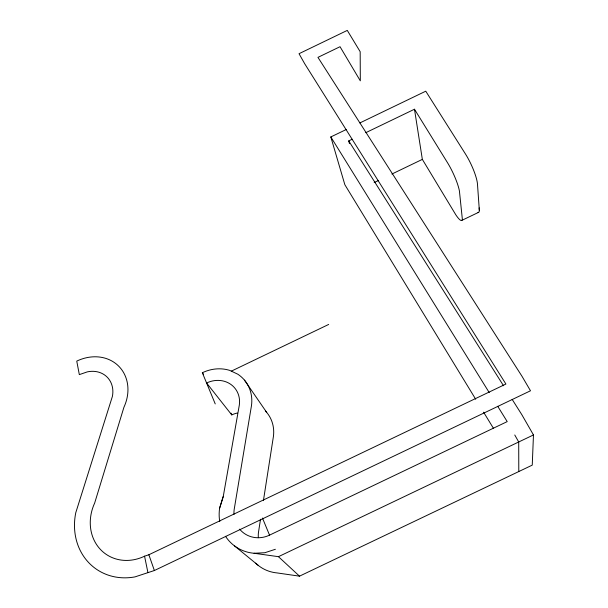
<?xml version="1.0" encoding="UTF-8"?>
<svg xmlns="http://www.w3.org/2000/svg" width="608" height="608" viewBox="0 0 608 608"><rect width="100%" height="100%" fill="white"/><g stroke="black" fill="none" stroke-linecap="round" stroke-linejoin="round"><path stroke-width="0.91" d="M512.156 399.388L521.801 414.641L533.467 434.94L532.251 465.128L299.501 576.164L277.104 572.926A38.859 36.883 -57.4 0 1 259.031 566.01L234.437 545.832M260.513 519.262L258.484 532.304A24.594 23.34 -57.4 0 0 258.362 537.715M263.416 500.635L273.433 436.362A34.77 31.867 -41.3 0 0 265.506 411.099M219.754 521.58A42.438 39.816 -52.6 0 1 219.61 508.204L223.258 496.455L239.316 405.118A25.224 22.686 -39.7 0 0 206.591 383.01L231.77 414.922A23.18 21.242 -41.3 0 1 237.363 413.03M219.61 508.204L223.258 496.455M475.699 399.236L344.85 184.718L330.82 136.944L346.218 129.527M359.898 122.93L425.76 91.192L465.53 154.105A23.271 4.993 65.1 0 1 477.485 184.186L479.347 210.505M349.448 143.602L348.726 140.904L352.138 139.255M365.803 132.673L414.481 109.227L447.541 162.754A23.264 4.545 65 0 1 459.42 191.003L462.331 219.04A19.707 3.701 64.7 0 1 455.825 214.829L422.347 159.387L414.481 109.227M374.178 182.56L378.404 180.53M391.924 174.025L422.347 159.387M461.738 220.43L478.648 212.314M231.329 371.146L328.692 324.436M147.934 572.637L144.56 556.176L148.861 554.754L505.909 384.051L304.707 63.764L299.03 53.702L347.282 30.4L360.179 51.703L360.316 80.856L340.032 46.71L317.954 57.372L522.029 376.344L530.503 390.777L154.379 570.524L134.999 576.886A61.636 54.462 -54.9 0 1 75.78 512.681L112.389 396.424A26.091 22.177 -44.7 0 0 87.309 371.876L79.329 374.619L76.752 361.099A42.142 35.826 -44.7 0 1 118.416 365.887A42.142 35.826 -44.7 0 1 123.926 407.261L94.65 503.09A44.308 39.148 -54.9 0 0 100.358 549.381A44.308 39.148 -54.9 0 0 144.567 556.191M239.613 529.15A26.858 25.194 -52.6 0 0 269.534 535.139L507.209 421.61L497.716 406.288M225.515 536.294A42.438 39.816 -52.6 0 0 254.053 553.265L278.441 556.677L533.467 434.94M275.386 549.282L264.883 552.718L254.053 553.265M278.441 556.677L299.501 576.164M233.974 514.429A26.858 25.194 -52.6 0 1 234.209 509.299L251.461 405.718A37.84 34.04 -39.7 0 0 237.842 374.232L229.756 370.401A37.84 34.04 -39.7 0 0 202.342 372.734L203.498 374.216M244.454 380.114L266.73 412.475M348.726 140.904L503.53 385.738M330.82 136.944L489.22 392.578M483.596 412.186L493.476 428.374M514.763 434.986L518.708 441.978L518.791 471.55M231.032 413.174L231.77 414.922M202.342 372.734L215.24 403.917M262.466 518.054L269.534 535.139M148.861 554.754L154.379 570.524M479.157 207.86L479.34 210.877A19.707 4.066 64.8 0 1 477.994 212.397M258.332 565.478A38.859 36.883 -57.4 0 1 255.672 563.137"/></g></svg>
